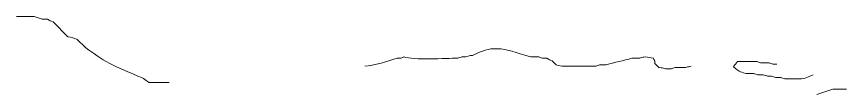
# Model space of a CAD drawing. Header units: millimetres. Extents: x -6423 to -1759, y 6 to 2012.
# Drawn here: x -1970.1 to -1877.9, y 1528.7 to 1537.4 of the extents above; entities that cross this region are included whole.
import ezdxf

# ---------------------------------------------------------------- set-up
doc = ezdxf.new("R2010")
doc.units = ezdxf.units.MM
doc.header["$MEASUREMENT"] = 0
doc.layers.add('layer 1', color=7, linetype='Continuous')

msp = doc.modelspace()

# ---------------------------------------------------------------- linework, layer by layer
at = {"layer": 'layer 1', "color": 177, "lineweight": 9}
for points, knots in [([(-1970.1125, 1537.3756), (-1970.1125, 1537.3756), (-1968.1634, 1537.3758), (-1968.1634, 1537.3758), (-1968.1634, 1537.3758), (-1967.8633, 1537.2717), (-1967.5641, 1537.1796), (-1967.2639, 1537.0757), (-1967.2639, 1537.0757), (-1967.2639, 1537.0757), (-1966.6642, 1537.0758), (-1966.6642, 1537.0758), (-1966.6642, 1537.0758), (-1966.3742, 1536.8903), (-1966.3746, 1536.903), (-1966.0644, 1536.7758), (-1966.0644, 1536.7758), (-1966.0644, 1536.7758), (-1964.4154, 1535.1267), (-1964.4154, 1535.1267), (-1964.4154, 1535.1267), (-1963.9901, 1535.0465), (-1963.7598, 1534.9632), (-1963.366, 1534.8267), (-1963.366, 1534.8267), (-1963.366, 1534.8267), (-1962.4663, 1533.9274), (-1962.4663, 1533.9274), (-1962.4663, 1533.9274), (-1961.4543, 1533.2433), (-1960.8634, 1532.7144), (-1959.7676, 1532.1281), (-1959.7676, 1532.1281), (-1959.2543, 1531.8894), (-1956.3154, 1530.5411), (-1956.0194, 1530.4791), (-1956.0194, 1530.4791), (-1955.7499, 1530.2659), (-1955.6939, 1530.2126), (-1955.42, 1530.0292), (-1955.42, 1530.0292), (-1955.42, 1530.0292), (-1953.1709, 1530.0294), (-1953.1709, 1530.0294)], [0, 0, 0, 0, 0.0833333, 0.0833333, 0.0833333, 0.0833333, 0.1666667, 0.1666667, 0.1666667, 0.1666667, 0.25, 0.25, 0.25, 0.25, 0.3333333, 0.3333333, 0.3333333, 0.3333333, 0.4166667, 0.4166667, 0.4166667, 0.4166667, 0.5, 0.5, 0.5, 0.5, 0.5833333, 0.5833333, 0.5833333, 0.5833333, 0.6666667, 0.6666667, 0.6666667, 0.6666667, 0.75, 0.75, 0.75, 0.75, 0.8333333, 0.8333333, 0.8333333, 0.8333333, 1, 1, 1, 1]), ([(-1931.4316, 1531.8285), (-1930.4868, 1531.9009), (-1928.725, 1532.4195), (-1927.8333, 1532.7278), (-1927.8333, 1532.7278), (-1927.2311, 1532.7281), (-1927.5367, 1532.7018), (-1927.0837, 1532.878), (-1927.0837, 1532.878), (-1926.0319, 1532.4697), (-1922.4604, 1532.7278), (-1921.0867, 1532.7281), (-1921.0867, 1532.7281), (-1921.0775, 1532.732), (-1920.662, 1532.869), (-1920.6368, 1532.8778), (-1920.6368, 1532.8778), (-1920.6368, 1532.8778), (-1920.1871, 1532.878), (-1920.1871, 1532.878), (-1920.1871, 1532.878), (-1919.747, 1533.0237), (-1919.9113, 1532.9913), (-1919.4375, 1533.0276), (-1919.4375, 1533.0276), (-1918.9392, 1533.3153), (-1917.7808, 1533.7776), (-1917.1886, 1533.7776), (-1917.1886, 1533.7776), (-1917.1886, 1533.7776), (-1916.2891, 1533.7775), (-1916.2891, 1533.7775), (-1916.2891, 1533.7775), (-1915.9903, 1533.7776), (-1913.4468, 1533.0257), (-1912.9906, 1532.878), (-1912.9906, 1532.878), (-1912.9906, 1532.878), (-1912.091, 1532.8778), (-1912.091, 1532.8778), (-1912.091, 1532.8778), (-1911.5615, 1532.7063), (-1911.781, 1532.741), (-1911.1917, 1532.7278), (-1911.1917, 1532.7278), (-1910.9017, 1532.5424), (-1910.9017, 1532.5552), (-1910.5917, 1532.4281), (-1910.5917, 1532.4281), (-1910.5917, 1532.4281), (-1910.142, 1531.9785), (-1910.142, 1531.9785), (-1910.142, 1531.9785), (-1909.8098, 1531.9156), (-1909.6021, 1531.8283), (-1909.2424, 1531.8283), (-1909.2424, 1531.8283), (-1909.2424, 1531.8283), (-1906.8437, 1531.8283), (-1906.8437, 1531.8283), (-1906.8437, 1531.8283), (-1906.8437, 1531.8283), (-1905.7943, 1531.8285), (-1905.7943, 1531.8285), (-1905.7943, 1531.8285), (-1905.7851, 1531.8324), (-1905.3695, 1531.9692), (-1905.3444, 1531.9782), (-1905.3444, 1531.9782), (-1905.3444, 1531.9782), (-1904.595, 1531.9785), (-1904.595, 1531.9785), (-1904.595, 1531.9785), (-1903.6728, 1532.2774), (-1902.6682, 1532.4289), (-1901.7461, 1532.7281), (-1901.7461, 1532.7281), (-1901.7461, 1532.7281), (-1900.8466, 1532.7278), (-1900.8466, 1532.7278), (-1900.8466, 1532.7278), (-1900.4781, 1532.8605), (-1900.5897, 1532.8116), (-1900.2468, 1532.878), (-1900.2468, 1532.878), (-1899.9135, 1532.8149), (-1899.7035, 1532.7554), (-1899.3472, 1532.7278), (-1899.3472, 1532.7278), (-1899.1608, 1532.2947), (-1899.2404, 1532.6733), (-1899.1975, 1532.1283), (-1899.1975, 1532.1283), (-1899.1975, 1532.1283), (-1898.7477, 1531.6785), (-1898.7477, 1531.6785), (-1898.7477, 1531.6785), (-1898.2328, 1531.6381), (-1898.4775, 1531.6839), (-1897.9979, 1531.5285), (-1897.9979, 1531.5285), (-1897.9979, 1531.5285), (-1897.3984, 1531.5286), (-1897.3984, 1531.5286), (-1897.3984, 1531.5286), (-1897.3894, 1531.5328), (-1896.9736, 1531.6693), (-1896.9485, 1531.6783), (-1896.9485, 1531.6783), (-1896.9485, 1531.6783), (-1895.7491, 1531.6785), (-1895.7491, 1531.6785), (-1895.7491, 1531.6785), (-1895.3807, 1531.811), (-1895.4921, 1531.7623), (-1895.1494, 1531.8283)], [0, 0, 0, 0, 0.0333333, 0.0333333, 0.0333333, 0.0333333, 0.0666667, 0.0666667, 0.0666667, 0.0666667, 0.1, 0.1, 0.1, 0.1, 0.1333333, 0.1333333, 0.1333333, 0.1333333, 0.1666667, 0.1666667, 0.1666667, 0.1666667, 0.2, 0.2, 0.2, 0.2, 0.2333333, 0.2333333, 0.2333333, 0.2333333, 0.2666667, 0.2666667, 0.2666667, 0.2666667, 0.3, 0.3, 0.3, 0.3, 0.3333333, 0.3333333, 0.3333333, 0.3333333, 0.3666667, 0.3666667, 0.3666667, 0.3666667, 0.4, 0.4, 0.4, 0.4, 0.4333333, 0.4333333, 0.4333333, 0.4333333, 0.4666667, 0.4666667, 0.4666667, 0.4666667, 0.5, 0.5, 0.5, 0.5, 0.5333333, 0.5333333, 0.5333333, 0.5333333, 0.5666667, 0.5666667, 0.5666667, 0.5666667, 0.6, 0.6, 0.6, 0.6, 0.6333333, 0.6333333, 0.6333333, 0.6333333, 0.6666667, 0.6666667, 0.6666667, 0.6666667, 0.7, 0.7, 0.7, 0.7, 0.7333333, 0.7333333, 0.7333333, 0.7333333, 0.7666667, 0.7666667, 0.7666667, 0.7666667, 0.8, 0.8, 0.8, 0.8, 0.8333333, 0.8333333, 0.8333333, 0.8333333, 0.8666667, 0.8666667, 0.8666667, 0.8666667, 0.9, 0.9, 0.9, 0.9, 0.9333333, 0.9333333, 0.9333333, 0.9333333, 1, 1, 1, 1]), ([(-1881.596, 1530.8732), (-1882.0863, 1530.6764), (-1882.5212, 1530.4232), (-1883.0954, 1530.4233), (-1883.0954, 1530.4233), (-1883.0954, 1530.4233), (-1883.845, 1530.4232), (-1883.845, 1530.4232), (-1883.845, 1530.4232), (-1883.845, 1530.4232), (-1884.7446, 1530.4232), (-1884.7446, 1530.4232), (-1884.7446, 1530.4232), (-1884.7537, 1530.4275), (-1885.1692, 1530.5644), (-1885.1943, 1530.5732), (-1885.1943, 1530.5732), (-1885.1943, 1530.5732), (-1885.7941, 1530.5734), (-1885.7941, 1530.5734), (-1885.7941, 1530.5734), (-1885.8031, 1530.5773), (-1886.2187, 1530.7141), (-1886.2438, 1530.7231), (-1886.2438, 1530.7231), (-1886.2438, 1530.7231), (-1886.6936, 1530.7231), (-1886.6936, 1530.7231), (-1886.6936, 1530.7231), (-1886.7027, 1530.7274), (-1887.1183, 1530.8639), (-1887.1434, 1530.8732), (-1887.1434, 1530.8732), (-1887.1434, 1530.8732), (-1887.7432, 1530.8729), (-1887.7432, 1530.8729), (-1887.7432, 1530.8729), (-1887.7522, 1530.8772), (-1888.1678, 1531.0141), (-1888.1929, 1531.0231), (-1888.1929, 1531.0231), (-1888.1929, 1531.0231), (-1889.0924, 1531.023), (-1889.0924, 1531.023), (-1889.0924, 1531.023), (-1889.8601, 1531.2885), (-1889.7792, 1531.161), (-1890.4418, 1531.7725), (-1890.4418, 1531.7725), (-1890.2601, 1532.0562), (-1890.2111, 1532.1009), (-1889.992, 1532.3724), (-1889.992, 1532.3724), (-1889.992, 1532.3724), (-1887.893, 1532.3723), (-1887.893, 1532.3723), (-1887.893, 1532.3723), (-1887.884, 1532.3681), (-1887.4684, 1532.2315), (-1887.4431, 1532.2223), (-1887.4431, 1532.2223), (-1887.4431, 1532.2223), (-1886.5436, 1532.2223), (-1886.5436, 1532.2223), (-1886.5436, 1532.2223), (-1886.5346, 1532.2182), (-1886.119, 1532.0816), (-1886.0939, 1532.0725), (-1886.0939, 1532.0725), (-1886.0939, 1532.0725), (-1885.644, 1532.0726), (-1885.644, 1532.0726)], [0, 0, 0, 0, 0.0526316, 0.0526316, 0.0526316, 0.0526316, 0.1052632, 0.1052632, 0.1052632, 0.1052632, 0.1578947, 0.1578947, 0.1578947, 0.1578947, 0.2105263, 0.2105263, 0.2105263, 0.2105263, 0.2631579, 0.2631579, 0.2631579, 0.2631579, 0.3157895, 0.3157895, 0.3157895, 0.3157895, 0.3684211, 0.3684211, 0.3684211, 0.3684211, 0.4210526, 0.4210526, 0.4210526, 0.4210526, 0.4736842, 0.4736842, 0.4736842, 0.4736842, 0.5263158, 0.5263158, 0.5263158, 0.5263158, 0.5789474, 0.5789474, 0.5789474, 0.5789474, 0.6315789, 0.6315789, 0.6315789, 0.6315789, 0.6842105, 0.6842105, 0.6842105, 0.6842105, 0.7368421, 0.7368421, 0.7368421, 0.7368421, 0.7894737, 0.7894737, 0.7894737, 0.7894737, 0.8421053, 0.8421053, 0.8421053, 0.8421053, 0.8947368, 0.8947368, 0.8947368, 0.8947368, 1, 1, 1, 1]), ([(-1881.2064, 1528.6799), (-1881.2064, 1528.6799), (-1879.4071, 1529.2795), (-1879.4071, 1529.2795), (-1879.4071, 1529.2795), (-1879.4071, 1529.2795), (-1877.9079, 1529.2795), (-1877.9079, 1529.2795)], [0, 0, 0, 0, 0.3333333, 0.3333333, 0.3333333, 0.3333333, 1, 1, 1, 1])]:
    msp.add_open_spline(points, degree=3, knots=knots, dxfattribs=at)

doc.saveas('drawing.dxf')
